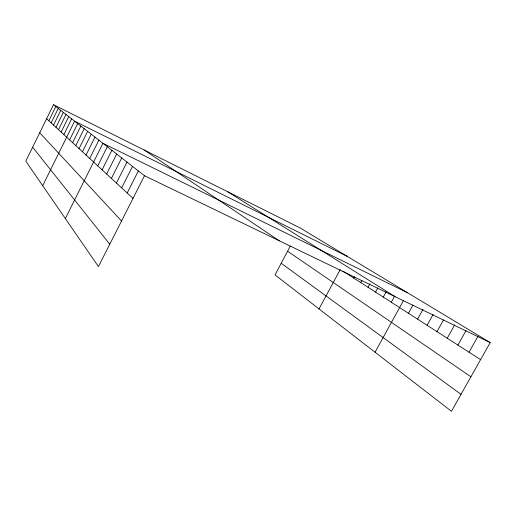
<?xml version="1.0" encoding="UTF-8"?>
<svg xmlns="http://www.w3.org/2000/svg" width="516" height="516" viewBox="0 0 516 516"><rect width="100%" height="100%" fill="white"/><g stroke="black" fill="none" stroke-linecap="round" stroke-linejoin="round"><path stroke-width="0.77" d="M53.509 104.716L25.8 161.153L98.421 266.579L144.499 175.737L53.509 104.716L300.002 227.866L490.2 342.585L451.448 411.284L275.028 274.899L290.353 246.035M48.852 120.776L55.844 106.541M51.148 122.892L58.263 108.424M53.516 125.078L60.753 110.372M55.973 127.336L63.339 112.391M58.508 129.677L66.009 114.475M61.133 132.096L68.77 116.629M63.855 134.605L71.634 118.867M42.693 185.683L74.607 121.183L347.32 256.407M69.602 139.9L77.684 123.588M72.64 142.7L80.883 126.078M75.794 145.609L84.198 128.671M79.071 148.627L87.656 131.367M82.483 151.775L91.242 134.173M86.03 155.045L94.983 137.088M89.732 158.457L98.879 140.126M65.332 218.545L102.942 143.3L407.698 292.824M97.743 165.836L107.315 146.712M102.084 169.841L111.888 150.285M106.631 174.034L116.681 154.02M111.398 178.426L121.705 157.941M116.403 183.038L126.981 162.063M121.66 187.889L132.522 166.384M127.194 192.99L138.352 170.938M319.023 308.91L340.302 269.436M353.737 278.079L354.498 276.666M360.774 282.6L361.884 280.556M368.037 287.277L369.92 283.813M375.538 292.101L377.835 287.883M383.291 297.087L386.265 291.643M391.302 302.241L394.708 296.023M375.055 352.222L403.447 300.544M408.433 313.257L412.942 305.072M417.605 319.159L422.972 309.439M427.113 325.274L433.111 314.463M436.988 331.627L443.496 319.926M447.249 338.225L454.68 324.906M457.918 345.088L465.961 330.711M469.012 352.228L478.029 336.18M144.499 175.737L490.2 342.585M227.511 191.649L395.075 296.668M342.947 271.132L480.57 359.658M144.216 150.033L279.279 240.785M287.593 251.234L470.915 376.77M281.207 263.263L461.014 394.327M46.633 118.725L133.025 198.363M39.732 132.78L121.537 221.009M32.65 147.202L109.773 244.203"/></g></svg>
